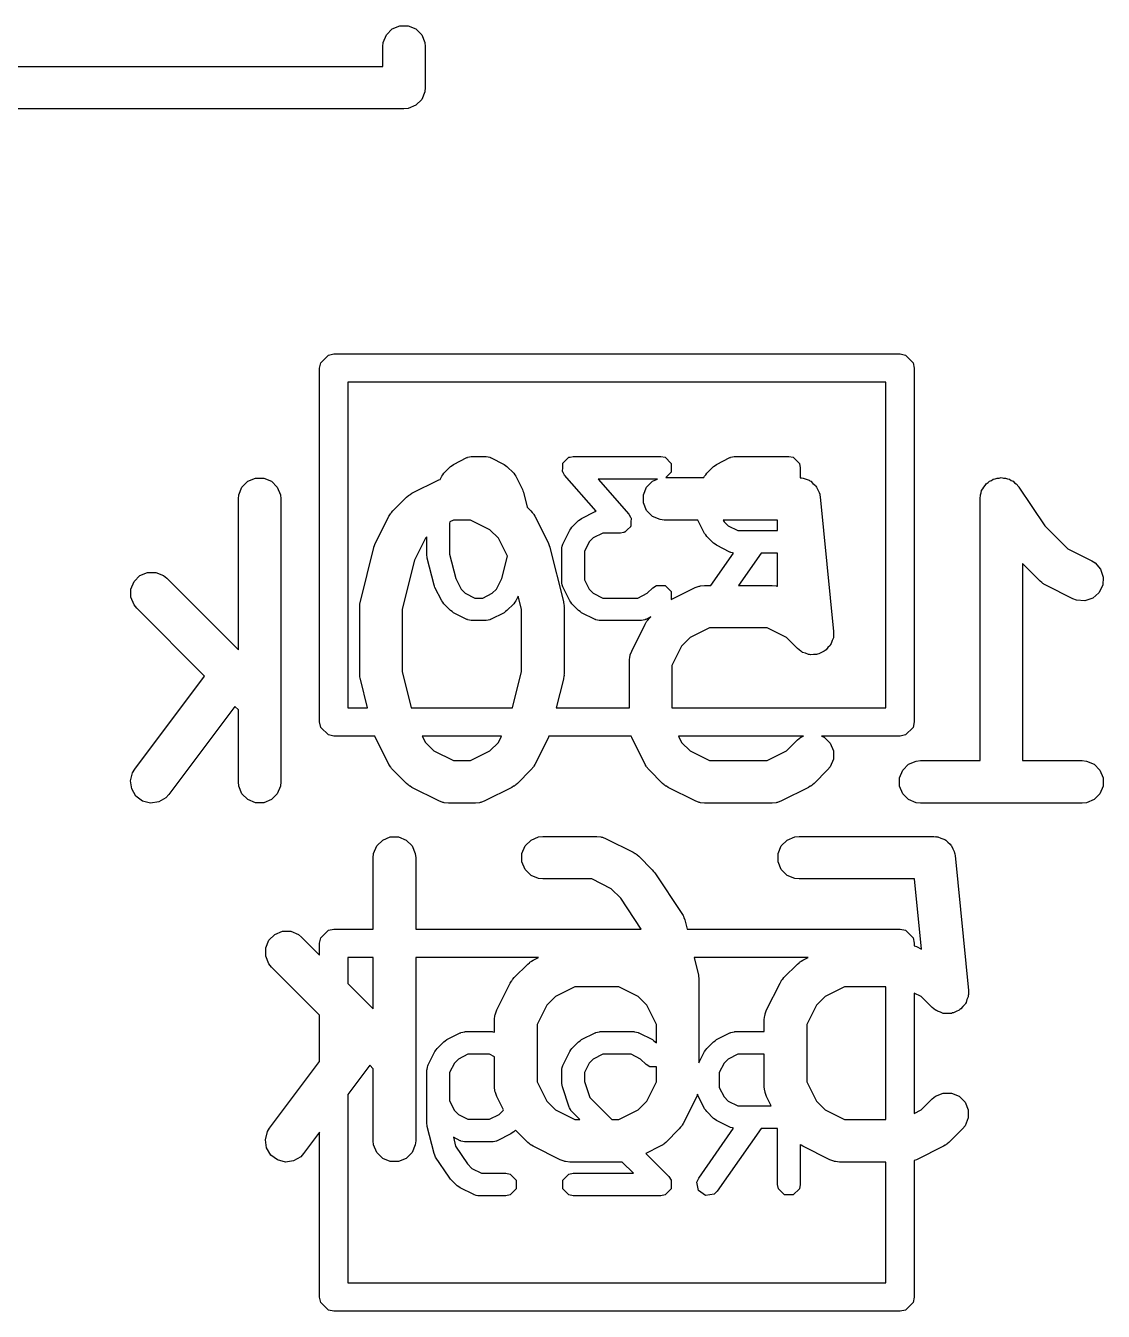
# Model space of a CAD drawing. Header units: inches. Extents: x -2.1 to 1.75, y 0.25 to 2.74.
# Drawn here: x 0.4828 to 0.6326, y 1.9484 to 2.1272 of the extents above; entities that cross this region are included whole.
import ezdxf

# ---------------------------------------------------------------- set-up
doc = ezdxf.new("R2010")
doc.units = ezdxf.units.IN
doc.header["$MEASUREMENT"] = 0
doc.layers.add('BLACK', color=250, linetype='CONTINUOUS')

msp = doc.modelspace()

# ---------------------------------------------------------------- linework, layer by layer
at = {"layer": 'BLACK', "linetype": 'CONTINUOUS'}
for p, q in [((0.5325, 2.12491), (0.53294, 2.12597)), ((0.53294, 2.12597), (0.53375, 2.12679)), ((0.53375, 2.12679), (0.53482, 2.12723)), ((0.53482, 2.12723), (0.53597, 2.12723)), ((0.53597, 2.12723), (0.53703, 2.12679)), ((0.53703, 2.12679), (0.53785, 2.12597)), ((0.53785, 2.12597), (0.53829, 2.12491)), ((0.53244, 2.12433), (0.5325, 2.12491)), ((0.53244, 2.12157), (0.53244, 2.12433)), ((0.53829, 2.12491), (0.53835, 2.12433)), ((0.53835, 2.12433), (0.53835, 2.11862)), ((0.37496, 2.12157), (0.53244, 2.12157)), ((0.53829, 2.11805), (0.53785, 2.11698)), ((0.53835, 2.11862), (0.53829, 2.11805)), ((0.53539, 2.11567), (0.37201, 2.11567)), ((0.53597, 2.11573), (0.53539, 2.11567)), ((0.53703, 2.11617), (0.53597, 2.11573)), ((0.53785, 2.11698), (0.53703, 2.11617)), ((0.52381, 2.08036), (0.52488, 2.08142)), ((0.52488, 2.08142), (0.52563, 2.08157)), ((0.52563, 2.08157), (0.60437, 2.08157)), ((0.60437, 2.08157), (0.60512, 2.08142)), ((0.60512, 2.08142), (0.60619, 2.08036)), ((0.52366, 2.07961), (0.52381, 2.08036)), ((0.52366, 2.03039), (0.52366, 2.07961)), ((0.60619, 2.08036), (0.60634, 2.07961)), ((0.60634, 2.07961), (0.60634, 2.03039)), ((0.5276, 2.07764), (0.5276, 2.03236)), ((0.6024, 2.07764), (0.5276, 2.07764)), ((0.6024, 2.03236), (0.6024, 2.07764)), ((0.54227, 2.06621), (0.54414, 2.06715)), ((0.54414, 2.06715), (0.54422, 2.06717)), ((0.54422, 2.06717), (0.54424, 2.0672)), ((0.54424, 2.0672), (0.54449, 2.06725)), ((0.54449, 2.06725), (0.54473, 2.06731)), ((0.54473, 2.06731), (0.54477, 2.0673)), ((0.54477, 2.0673), (0.54485, 2.06732)), ((0.54485, 2.06732), (0.54672, 2.06732)), ((0.54672, 2.06732), (0.5468, 2.0673)), ((0.5468, 2.0673), (0.54683, 2.06731)), ((0.54683, 2.06731), (0.54708, 2.06725)), ((0.54708, 2.06725), (0.54732, 2.0672)), ((0.54732, 2.0672), (0.54735, 2.06717)), ((0.54735, 2.06717), (0.54743, 2.06715)), ((0.54743, 2.06715), (0.5493, 2.06621)), ((0.55791, 2.06681), (0.5583, 2.0672)), ((0.5583, 2.0672), (0.55838, 2.06721)), ((0.55838, 2.06721), (0.5584, 2.06723)), ((0.5584, 2.06723), (0.55847, 2.06723)), ((0.55847, 2.06723), (0.55891, 2.06732)), ((0.55891, 2.06732), (0.57109, 2.06732)), ((0.57109, 2.06732), (0.5717, 2.0672)), ((0.5717, 2.0672), (0.57255, 2.06634)), ((0.57883, 2.06621), (0.5807, 2.06715)), ((0.5807, 2.06715), (0.58078, 2.06717)), ((0.58078, 2.06717), (0.5808, 2.0672)), ((0.5808, 2.0672), (0.58105, 2.06725)), ((0.58105, 2.06725), (0.58129, 2.06731)), ((0.58129, 2.06731), (0.58133, 2.0673)), ((0.58133, 2.0673), (0.5814, 2.06732)), ((0.5814, 2.06732), (0.5889, 2.06732)), ((0.5889, 2.06732), (0.58951, 2.0672)), ((0.58951, 2.0672), (0.59036, 2.06634)), ((0.54092, 2.06498), (0.54186, 2.06592)), ((0.54186, 2.06592), (0.54207, 2.06606)), ((0.54207, 2.06606), (0.54227, 2.06621)), ((0.5493, 2.06621), (0.5495, 2.06606)), ((0.5495, 2.06606), (0.54971, 2.06592)), ((0.54971, 2.06592), (0.55065, 2.06498)), ((0.55742, 2.06524), (0.55745, 2.06579)), ((0.55745, 2.06517), (0.55742, 2.06524)), ((0.55745, 2.06634), (0.55749, 2.06638)), ((0.55745, 2.06579), (0.55745, 2.06634)), ((0.55745, 2.06514), (0.55745, 2.06517)), ((0.55749, 2.06638), (0.5575, 2.06644)), ((0.5575, 2.06644), (0.55791, 2.06681)), ((0.57255, 2.06634), (0.57255, 2.06514)), ((0.57748, 2.06498), (0.57842, 2.06592)), ((0.57842, 2.06592), (0.57863, 2.06606)), ((0.57863, 2.06606), (0.57883, 2.06621)), ((0.59036, 2.06634), (0.59048, 2.06574)), ((0.59048, 2.06574), (0.59048, 2.06436)), ((0.51286, 2.06306), (0.51368, 2.06388)), ((0.51368, 2.06388), (0.51474, 2.06432)), ((0.51474, 2.06432), (0.51589, 2.06432)), ((0.51589, 2.06432), (0.51696, 2.06388)), ((0.51696, 2.06388), (0.51777, 2.06306)), ((0.5365, 2.06219), (0.54024, 2.06407)), ((0.54024, 2.06407), (0.5404, 2.06413)), ((0.5404, 2.06413), (0.54063, 2.06457)), ((0.54063, 2.06457), (0.54078, 2.06477)), ((0.54078, 2.06477), (0.54092, 2.06498)), ((0.55065, 2.06498), (0.55079, 2.06477)), ((0.55079, 2.06477), (0.55094, 2.06457)), ((0.55094, 2.06457), (0.55188, 2.0627)), ((0.5575, 2.06509), (0.55745, 2.06514)), ((0.55772, 2.06471), (0.5575, 2.06509)), ((0.5621, 2.05971), (0.55772, 2.06471)), ((0.56238, 2.06417), (0.56665, 2.05928)), ((0.57062, 2.06417), (0.56238, 2.06417)), ((0.56911, 2.06306), (0.56992, 2.06388)), ((0.56992, 2.06388), (0.57062, 2.06417)), ((0.57255, 2.06514), (0.57179, 2.06438)), ((0.57179, 2.06438), (0.57709, 2.06438)), ((0.57709, 2.06438), (0.57718, 2.06457)), ((0.57718, 2.06457), (0.57734, 2.06477)), ((0.57734, 2.06477), (0.57748, 2.06498)), ((0.59048, 2.06436), (0.59052, 2.06436)), ((0.59052, 2.06436), (0.59059, 2.06436)), ((0.59059, 2.06436), (0.59066, 2.06434)), ((0.59066, 2.06434), (0.59089, 2.06432)), ((0.59089, 2.06432), (0.59128, 2.06416)), ((0.59128, 2.06416), (0.5917, 2.06403)), ((0.5917, 2.06403), (0.59181, 2.06394)), ((0.59181, 2.06394), (0.59195, 2.06388)), ((0.59195, 2.06388), (0.59225, 2.06357)), ((0.59225, 2.06357), (0.59259, 2.0633)), ((0.61618, 2.06327), (0.61635, 2.06351)), ((0.61635, 2.06351), (0.61659, 2.06368)), ((0.61659, 2.06368), (0.61679, 2.06388)), ((0.61679, 2.06388), (0.61706, 2.06399)), ((0.61706, 2.06399), (0.6173, 2.06415)), ((0.6173, 2.06415), (0.61759, 2.06421)), ((0.61759, 2.06421), (0.61785, 2.06432)), ((0.61785, 2.06432), (0.61815, 2.06432)), ((0.61815, 2.06432), (0.61843, 2.06438)), ((0.61843, 2.06438), (0.61872, 2.06432)), ((0.61872, 2.06432), (0.61901, 2.06432)), ((0.61901, 2.06432), (0.61928, 2.06421)), ((0.61928, 2.06421), (0.61956, 2.06415)), ((0.61956, 2.06415), (0.6198, 2.06399)), ((0.6198, 2.06399), (0.62007, 2.06388)), ((0.62007, 2.06388), (0.62028, 2.06367)), ((0.62028, 2.06367), (0.62052, 2.06351)), ((0.62052, 2.06351), (0.62088, 2.06307)), ((0.51237, 2.06142), (0.51242, 2.062)), ((0.51242, 2.062), (0.51286, 2.06306)), ((0.51777, 2.06306), (0.51821, 2.062)), ((0.51821, 2.062), (0.51827, 2.06142)), ((0.53385, 2.05976), (0.53573, 2.06164)), ((0.53573, 2.06164), (0.53595, 2.06182)), ((0.53595, 2.06182), (0.53601, 2.06188)), ((0.53601, 2.06188), (0.53609, 2.06194)), ((0.53609, 2.06194), (0.53618, 2.062)), ((0.53618, 2.062), (0.53625, 2.06203)), ((0.53625, 2.06203), (0.5365, 2.06219)), ((0.55188, 2.0627), (0.55192, 2.06253)), ((0.55192, 2.06253), (0.552, 2.06237)), ((0.552, 2.06237), (0.55253, 2.06026)), ((0.56867, 2.062), (0.56911, 2.06306)), ((0.56867, 2.06085), (0.56867, 2.062)), ((0.59259, 2.0633), (0.59266, 2.06317)), ((0.59266, 2.06317), (0.59276, 2.06306)), ((0.59276, 2.06306), (0.59293, 2.06267)), ((0.59293, 2.06267), (0.59313, 2.06229)), ((0.59313, 2.06229), (0.59318, 2.06207)), ((0.59318, 2.06207), (0.59321, 2.062)), ((0.59321, 2.062), (0.59321, 2.06193)), ((0.59321, 2.06193), (0.59325, 2.06172)), ((0.59325, 2.06172), (0.59512, 2.04297)), ((0.61548, 2.06143), (0.61553, 2.062)), ((0.61553, 2.062), (0.61565, 2.06227)), ((0.61565, 2.06227), (0.6157, 2.06256)), ((0.6157, 2.06256), (0.61586, 2.0628)), ((0.61586, 2.0628), (0.61598, 2.06306)), ((0.61598, 2.06306), (0.61618, 2.06327)), ((0.62088, 2.06307), (0.62089, 2.06306)), ((0.62089, 2.06306), (0.62089, 2.06306)), ((0.62089, 2.06306), (0.62089, 2.06306)), ((0.62089, 2.06306), (0.62447, 2.05768)), ((0.51237, 2.04043), (0.51237, 2.06142)), ((0.51827, 2.06142), (0.51827, 2.02205)), ((0.55253, 2.06026), (0.55303, 2.05976)), ((0.56911, 2.05978), (0.56867, 2.06085)), ((0.61548, 2.06142), (0.61548, 2.06143)), ((0.61548, 2.06143), (0.61548, 2.06143)), ((0.61548, 2.06143), (0.61548, 2.06143)), ((0.61548, 2.02501), (0.61548, 2.06142)), ((0.53143, 2.05525), (0.5333, 2.059)), ((0.5333, 2.059), (0.53346, 2.05924)), ((0.53346, 2.05924), (0.53349, 2.05932)), ((0.53349, 2.05932), (0.53355, 2.0594)), ((0.53355, 2.0594), (0.53361, 2.05949)), ((0.53361, 2.05949), (0.53367, 2.05954)), ((0.53367, 2.05954), (0.53385, 2.05976)), ((0.54178, 2.05823), (0.54173, 2.05805)), ((0.54173, 2.05805), (0.54173, 2.05375)), ((0.54226, 2.05847), (0.54178, 2.05823)), ((0.54462, 2.05847), (0.54226, 2.05847)), ((0.54732, 2.05712), (0.54462, 2.05847)), ((0.55303, 2.05976), (0.55321, 2.05954)), ((0.55321, 2.05954), (0.55327, 2.05949)), ((0.55327, 2.05949), (0.55333, 2.0594)), ((0.55333, 2.0594), (0.55339, 2.05932)), ((0.55339, 2.05932), (0.55342, 2.05924)), ((0.55342, 2.05924), (0.55358, 2.059)), ((0.55358, 2.059), (0.55546, 2.05525)), ((0.55873, 2.05748), (0.55967, 2.05842)), ((0.55967, 2.05842), (0.55988, 2.05856)), ((0.55988, 2.05856), (0.56008, 2.05871)), ((0.56008, 2.05871), (0.56195, 2.05965)), ((0.56195, 2.05965), (0.56203, 2.05967)), ((0.56203, 2.05967), (0.56205, 2.0597)), ((0.56205, 2.0597), (0.5621, 2.05971)), ((0.56665, 2.05928), (0.56688, 2.05889)), ((0.56688, 2.05889), (0.56692, 2.05885)), ((0.56692, 2.05885), (0.56692, 2.05881)), ((0.56692, 2.05881), (0.56696, 2.05875)), ((0.56696, 2.05875), (0.56692, 2.05819)), ((0.56692, 2.05819), (0.56692, 2.05764)), ((0.56992, 2.05897), (0.56911, 2.05978)), ((0.57099, 2.05853), (0.56992, 2.05897)), ((0.57156, 2.05847), (0.57099, 2.05853)), ((0.57625, 2.05847), (0.57156, 2.05847)), ((0.57718, 2.0566), (0.57625, 2.05847)), ((0.58733, 2.05847), (0.57977, 2.05847)), ((0.57977, 2.05847), (0.57989, 2.05824)), ((0.57989, 2.05824), (0.58046, 2.05766)), ((0.58733, 2.05701), (0.58733, 2.05847)), ((0.54851, 2.05593), (0.54732, 2.05712)), ((0.5575, 2.0552), (0.55844, 2.05707)), ((0.55844, 2.05707), (0.55859, 2.05727)), ((0.55859, 2.05727), (0.55873, 2.05748)), ((0.56303, 2.05667), (0.56171, 2.05601)), ((0.56547, 2.05667), (0.56303, 2.05667)), ((0.56591, 2.05676), (0.56547, 2.05667)), ((0.56597, 2.05675), (0.56591, 2.05676)), ((0.566, 2.05677), (0.56597, 2.05675)), ((0.56607, 2.05679), (0.566, 2.05677)), ((0.56646, 2.05718), (0.56607, 2.05679)), ((0.56688, 2.05754), (0.56646, 2.05718)), ((0.56692, 2.05764), (0.56688, 2.0576)), ((0.56688, 2.0576), (0.56688, 2.05754)), ((0.57734, 2.0564), (0.57718, 2.0566)), ((0.57748, 2.05619), (0.57734, 2.0564)), ((0.58046, 2.05766), (0.58178, 2.05701)), ((0.58178, 2.05701), (0.58733, 2.05701)), ((0.62447, 2.05768), (0.62768, 2.05448)), ((0.52933, 2.04714), (0.5312, 2.05464)), ((0.5312, 2.05464), (0.53122, 2.05468)), ((0.53122, 2.05471), (0.53131, 2.05494)), ((0.53122, 2.05468), (0.53122, 2.05471)), ((0.53131, 2.05494), (0.5314, 2.05519)), ((0.5314, 2.05519), (0.53141, 2.0552)), ((0.53141, 2.0552), (0.53143, 2.05525)), ((0.53837, 2.05593), (0.53685, 2.05289)), ((0.53858, 2.05614), (0.53837, 2.05593)), ((0.53858, 2.05356), (0.53858, 2.05614)), ((0.54976, 2.05344), (0.54851, 2.05593)), ((0.55546, 2.05525), (0.55547, 2.0552)), ((0.55547, 2.0552), (0.55548, 2.05519)), ((0.55548, 2.05519), (0.55557, 2.05495)), ((0.55557, 2.05495), (0.55566, 2.05471)), ((0.55566, 2.05471), (0.55566, 2.05468)), ((0.55566, 2.05468), (0.55568, 2.05464)), ((0.55568, 2.05464), (0.55755, 2.04714)), ((0.55733, 2.05449), (0.55735, 2.05457)), ((0.55733, 2.04981), (0.55733, 2.05449)), ((0.55734, 2.05461), (0.5574, 2.05485)), ((0.55735, 2.05457), (0.55734, 2.05461)), ((0.5574, 2.05485), (0.55745, 2.0551)), ((0.55745, 2.0551), (0.55748, 2.05512)), ((0.55748, 2.05512), (0.5575, 2.0552)), ((0.56114, 2.05544), (0.56048, 2.05412)), ((0.56171, 2.05601), (0.56114, 2.05544)), ((0.57842, 2.05525), (0.57748, 2.05619)), ((0.57863, 2.05511), (0.57842, 2.05525)), ((0.57883, 2.05496), (0.57863, 2.05511)), ((0.5807, 2.05402), (0.57883, 2.05496)), ((0.62768, 2.05448), (0.631, 2.05282)), ((0.53685, 2.05289), (0.53514, 2.04606)), ((0.53862, 2.05337), (0.53858, 2.05356)), ((0.53863, 2.05317), (0.53862, 2.05337)), ((0.53957, 2.04942), (0.53863, 2.05317)), ((0.54173, 2.05375), (0.54258, 2.05036)), ((0.54898, 2.05036), (0.54976, 2.05344)), ((0.56048, 2.05412), (0.56048, 2.05018)), ((0.57806, 2.04938), (0.58121, 2.05388)), ((0.58078, 2.054), (0.5807, 2.05402)), ((0.5808, 2.05398), (0.58078, 2.054)), ((0.58105, 2.05393), (0.5808, 2.05398)), ((0.58121, 2.05388), (0.58105, 2.05393)), ((0.58504, 2.05386), (0.5819, 2.04938)), ((0.58733, 2.05386), (0.58504, 2.05386)), ((0.58733, 2.04928), (0.58733, 2.05386)), ((0.631, 2.05282), (0.63149, 2.05251)), ((0.49868, 2.05076), (0.49974, 2.0512)), ((0.49974, 2.0512), (0.5009, 2.0512)), ((0.5009, 2.0512), (0.50196, 2.05076)), ((0.62384, 2.04996), (0.62138, 2.05242)), ((0.62138, 2.05242), (0.62138, 2.02501)), ((0.63149, 2.05251), (0.63224, 2.05164)), ((0.63224, 2.05164), (0.63261, 2.05055)), ((0.49742, 2.04888), (0.49787, 2.04994)), ((0.49787, 2.04994), (0.49868, 2.05076)), ((0.50196, 2.05076), (0.50241, 2.05039)), ((0.50241, 2.05039), (0.51237, 2.04043)), ((0.53964, 2.04927), (0.53957, 2.04942)), ((0.53969, 2.0491), (0.53964, 2.04927)), ((0.54063, 2.04723), (0.53969, 2.0491)), ((0.54258, 2.05036), (0.54333, 2.04886)), ((0.54824, 2.04886), (0.54898, 2.05036)), ((0.55735, 2.04973), (0.55733, 2.04981)), ((0.55734, 2.04969), (0.55735, 2.04973)), ((0.5574, 2.04945), (0.55734, 2.04969)), ((0.55745, 2.0492), (0.5574, 2.04945)), ((0.55748, 2.04918), (0.55745, 2.0492)), ((0.5575, 2.0491), (0.55748, 2.04918)), ((0.55844, 2.04723), (0.5575, 2.0491)), ((0.56048, 2.05018), (0.56114, 2.04886)), ((0.56998, 2.04905), (0.57049, 2.04939)), ((0.57049, 2.04939), (0.5717, 2.04939)), ((0.5717, 2.04939), (0.57255, 2.04853)), ((0.57255, 2.04741), (0.57587, 2.04907)), ((0.57587, 2.04907), (0.57641, 2.04927)), ((0.57641, 2.04927), (0.57651, 2.04928)), ((0.57651, 2.04928), (0.57661, 2.04932)), ((0.57661, 2.04932), (0.57719, 2.04938)), ((0.57719, 2.04938), (0.57806, 2.04938)), ((0.5819, 2.04938), (0.58656, 2.04938)), ((0.58656, 2.04938), (0.58714, 2.04932)), ((0.58714, 2.04932), (0.58723, 2.04928)), ((0.58723, 2.04928), (0.58733, 2.04928)), ((0.62407, 2.04978), (0.62384, 2.04996)), ((0.62412, 2.04972), (0.62407, 2.04978)), ((0.62421, 2.04966), (0.62412, 2.04972)), ((0.62429, 2.0496), (0.62421, 2.04966)), ((0.62436, 2.04957), (0.62429, 2.0496)), ((0.62461, 2.04941), (0.62436, 2.04957)), ((0.62836, 2.04753), (0.62461, 2.04941)), ((0.63253, 2.0494), (0.63201, 2.04837)), ((0.63261, 2.05055), (0.63253, 2.0494)), ((0.49742, 2.04773), (0.49742, 2.04888)), ((0.49787, 2.04666), (0.49742, 2.04773)), ((0.54333, 2.04886), (0.5439, 2.04829)), ((0.5439, 2.04829), (0.54522, 2.04763)), ((0.54522, 2.04763), (0.54635, 2.04763)), ((0.54635, 2.04763), (0.54766, 2.04829)), ((0.54766, 2.04829), (0.54824, 2.04886)), ((0.55128, 2.0479), (0.55094, 2.04723)), ((0.55174, 2.04606), (0.55128, 2.0479)), ((0.56114, 2.04886), (0.56171, 2.04829)), ((0.56171, 2.04829), (0.56303, 2.04763)), ((0.56303, 2.04763), (0.56791, 2.04763)), ((0.56791, 2.04763), (0.56922, 2.04829)), ((0.56922, 2.04829), (0.56998, 2.04905)), ((0.57255, 2.04853), (0.57255, 2.04741)), ((0.6289, 2.04733), (0.62836, 2.04753)), ((0.63005, 2.04725), (0.6289, 2.04733)), ((0.63114, 2.04761), (0.63005, 2.04725)), ((0.63201, 2.04837), (0.63114, 2.04761)), ((0.49823, 2.04621), (0.49787, 2.04666)), ((0.50767, 2.03678), (0.49823, 2.04621)), ((0.52924, 2.04657), (0.52927, 2.04679)), ((0.52925, 2.04653), (0.52924, 2.04657)), ((0.52924, 2.04643), (0.52925, 2.04653)), ((0.52924, 2.03705), (0.52924, 2.04643)), ((0.52927, 2.04679), (0.5293, 2.047)), ((0.5293, 2.047), (0.52931, 2.04704)), ((0.52931, 2.04704), (0.52933, 2.04714)), ((0.53514, 2.04606), (0.53514, 2.03742)), ((0.54078, 2.04703), (0.54063, 2.04723)), ((0.54092, 2.04682), (0.54078, 2.04703)), ((0.54186, 2.04588), (0.54092, 2.04682)), ((0.54207, 2.04574), (0.54186, 2.04588)), ((0.54227, 2.04559), (0.54207, 2.04574)), ((0.54414, 2.04465), (0.54227, 2.04559)), ((0.5493, 2.04559), (0.54743, 2.04465)), ((0.5495, 2.04574), (0.5493, 2.04559)), ((0.54971, 2.04588), (0.5495, 2.04574)), ((0.55065, 2.04682), (0.54971, 2.04588)), ((0.55079, 2.04703), (0.55065, 2.04682)), ((0.55094, 2.04723), (0.55079, 2.04703)), ((0.55174, 2.03742), (0.55174, 2.04606)), ((0.55755, 2.04714), (0.55757, 2.04704)), ((0.55757, 2.04704), (0.55758, 2.047)), ((0.55758, 2.047), (0.55761, 2.04679)), ((0.55761, 2.04679), (0.55764, 2.04657)), ((0.55764, 2.04657), (0.55763, 2.04653)), ((0.55763, 2.04653), (0.55764, 2.04643)), ((0.55764, 2.04643), (0.55764, 2.03705)), ((0.55859, 2.04703), (0.55844, 2.04723)), ((0.55873, 2.04682), (0.55859, 2.04703)), ((0.55967, 2.04588), (0.55873, 2.04682)), ((0.55988, 2.04574), (0.55967, 2.04588)), ((0.56008, 2.04559), (0.55988, 2.04574)), ((0.56195, 2.04465), (0.56008, 2.04559)), ((0.54422, 2.04463), (0.54414, 2.04465)), ((0.54424, 2.0446), (0.54422, 2.04463)), ((0.54449, 2.04455), (0.54424, 2.0446)), ((0.54473, 2.04449), (0.54449, 2.04455)), ((0.54477, 2.0445), (0.54473, 2.04449)), ((0.54485, 2.04448), (0.54477, 2.0445)), ((0.54672, 2.04448), (0.54485, 2.04448)), ((0.5468, 2.0445), (0.54672, 2.04448)), ((0.54683, 2.04449), (0.5468, 2.0445)), ((0.54708, 2.04455), (0.54683, 2.04449)), ((0.54732, 2.0446), (0.54708, 2.04455)), ((0.54735, 2.04463), (0.54732, 2.0446)), ((0.54743, 2.04465), (0.54735, 2.04463)), ((0.56203, 2.04463), (0.56195, 2.04465)), ((0.56205, 2.0446), (0.56203, 2.04463)), ((0.5623, 2.04455), (0.56205, 2.0446)), ((0.56254, 2.04449), (0.5623, 2.04455)), ((0.56258, 2.0445), (0.56254, 2.04449)), ((0.56266, 2.04448), (0.56258, 2.0445)), ((0.56828, 2.04448), (0.56266, 2.04448)), ((0.56705, 2.04025), (0.56892, 2.044)), ((0.56836, 2.0445), (0.56828, 2.04448)), ((0.56839, 2.04449), (0.56836, 2.0445)), ((0.56864, 2.04455), (0.56839, 2.04449)), ((0.56888, 2.0446), (0.56864, 2.04455)), ((0.56891, 2.04463), (0.56888, 2.0446)), ((0.56899, 2.04465), (0.56891, 2.04463)), ((0.56892, 2.044), (0.56908, 2.04425)), ((0.56973, 2.04502), (0.56899, 2.04465)), ((0.56908, 2.04425), (0.56911, 2.04432)), ((0.56911, 2.04432), (0.56917, 2.0444)), ((0.56917, 2.0444), (0.56923, 2.04449)), ((0.56923, 2.04449), (0.56929, 2.04454)), ((0.56929, 2.04454), (0.56947, 2.04476)), ((0.56947, 2.04476), (0.56973, 2.04502)), ((0.57519, 2.04212), (0.57399, 2.04093)), ((0.57788, 2.04347), (0.57519, 2.04212)), ((0.58586, 2.04347), (0.57788, 2.04347)), ((0.58856, 2.04212), (0.58586, 2.04347)), ((0.5901, 2.04059), (0.58856, 2.04212)), ((0.59508, 2.0421), (0.59491, 2.0417)), ((0.59512, 2.04239), (0.59508, 2.04225)), ((0.59508, 2.04225), (0.59508, 2.0421)), ((0.59512, 2.04297), (0.59512, 2.04239)), ((0.56684, 2.03971), (0.56705, 2.04025)), ((0.57399, 2.04093), (0.57264, 2.03823)), ((0.59054, 2.04022), (0.5901, 2.04059)), ((0.59068, 2.04016), (0.59054, 2.04022)), ((0.5908, 2.04007), (0.59068, 2.04016)), ((0.59382, 2.04022), (0.59343, 2.04006)), ((0.59393, 2.04033), (0.59382, 2.04022)), ((0.59406, 2.0404), (0.59393, 2.04033)), ((0.59433, 2.04073), (0.59406, 2.0404)), ((0.59464, 2.04104), (0.59433, 2.04073)), ((0.5947, 2.04117), (0.59464, 2.04104)), ((0.59479, 2.04129), (0.5947, 2.04117)), ((0.59491, 2.0417), (0.59479, 2.04129)), ((0.56673, 2.03893), (0.56679, 2.0395)), ((0.56673, 2.03236), (0.56673, 2.03893)), ((0.56679, 2.0395), (0.56683, 2.0396)), ((0.56683, 2.0396), (0.56684, 2.03971)), ((0.59121, 2.03995), (0.5908, 2.04007)), ((0.59161, 2.03978), (0.59121, 2.03995)), ((0.59176, 2.03978), (0.59161, 2.03978)), ((0.5919, 2.03974), (0.59176, 2.03978)), ((0.59233, 2.03978), (0.5919, 2.03974)), ((0.59276, 2.03978), (0.59233, 2.03978)), ((0.5929, 2.03984), (0.59276, 2.03978)), ((0.59305, 2.03985), (0.5929, 2.03984)), ((0.59343, 2.04006), (0.59305, 2.03985)), ((0.49796, 2.02383), (0.50767, 2.03678)), ((0.52925, 2.03695), (0.52924, 2.03705)), ((0.52924, 2.03691), (0.52925, 2.03695)), ((0.52927, 2.03669), (0.52924, 2.03691)), ((0.5293, 2.03648), (0.52927, 2.03669)), ((0.53514, 2.03742), (0.53641, 2.03236)), ((0.55047, 2.03236), (0.55174, 2.03742)), ((0.55761, 2.03669), (0.55758, 2.03648)), ((0.55764, 2.03691), (0.55761, 2.03669)), ((0.55764, 2.03705), (0.55763, 2.03695)), ((0.55763, 2.03695), (0.55764, 2.03691)), ((0.57264, 2.03823), (0.57264, 2.03236)), ((0.52931, 2.03644), (0.5293, 2.03648)), ((0.52933, 2.03634), (0.52931, 2.03644)), ((0.53032, 2.03236), (0.52933, 2.03634)), ((0.55755, 2.03634), (0.55656, 2.03236)), ((0.55757, 2.03644), (0.55755, 2.03634)), ((0.55758, 2.03648), (0.55757, 2.03644)), ((0.51189, 2.03256), (0.50268, 2.02028)), ((0.51237, 2.03208), (0.51189, 2.03256)), ((0.51237, 2.02205), (0.51237, 2.03208)), ((0.5276, 2.03236), (0.53032, 2.03236)), ((0.53641, 2.03236), (0.55047, 2.03236)), ((0.55656, 2.03236), (0.56673, 2.03236)), ((0.57264, 2.03236), (0.6024, 2.03236)), ((0.52381, 2.02964), (0.52366, 2.03039)), ((0.52488, 2.02858), (0.52381, 2.02964)), ((0.60619, 2.02964), (0.60512, 2.02858)), ((0.60634, 2.03039), (0.60619, 2.02964)), ((0.52563, 2.02843), (0.52488, 2.02858)), ((0.53135, 2.02843), (0.52563, 2.02843)), ((0.5314, 2.02829), (0.53135, 2.02843)), ((0.53141, 2.02828), (0.5314, 2.02829)), ((0.53143, 2.02823), (0.53141, 2.02828)), ((0.5333, 2.02448), (0.53143, 2.02823)), ((0.53793, 2.02843), (0.53837, 2.02755)), ((0.54895, 2.02843), (0.53793, 2.02843)), ((0.54851, 2.02755), (0.54895, 2.02843)), ((0.55546, 2.02823), (0.55358, 2.02448)), ((0.55547, 2.02828), (0.55546, 2.02823)), ((0.55548, 2.02829), (0.55547, 2.02828)), ((0.55553, 2.02843), (0.55548, 2.02829)), ((0.56697, 2.02843), (0.55553, 2.02843)), ((0.56705, 2.02823), (0.56697, 2.02843)), ((0.56892, 2.02448), (0.56705, 2.02823)), ((0.57355, 2.02843), (0.57399, 2.02755)), ((0.59094, 2.02843), (0.57355, 2.02843)), ((0.58856, 2.02636), (0.5901, 2.02789)), ((0.5901, 2.02789), (0.59054, 2.02826)), ((0.59054, 2.02826), (0.59094, 2.02843)), ((0.60437, 2.02843), (0.59342, 2.02843)), ((0.59342, 2.02843), (0.59382, 2.02826)), ((0.59382, 2.02826), (0.59464, 2.02744)), ((0.60512, 2.02858), (0.60437, 2.02843)), ((0.53837, 2.02755), (0.53956, 2.02636)), ((0.53956, 2.02636), (0.54226, 2.02501)), ((0.54462, 2.02501), (0.54732, 2.02636)), ((0.54732, 2.02636), (0.54851, 2.02755)), ((0.57399, 2.02755), (0.57519, 2.02636)), ((0.57519, 2.02636), (0.57788, 2.02501)), ((0.58586, 2.02501), (0.58856, 2.02636)), ((0.59464, 2.02744), (0.59508, 2.02638)), ((0.59508, 2.02638), (0.59508, 2.02523)), ((0.53346, 2.02424), (0.5333, 2.02448)), ((0.53349, 2.02416), (0.53346, 2.02424)), ((0.53355, 2.02408), (0.53349, 2.02416)), ((0.53361, 2.02399), (0.53355, 2.02408)), ((0.54226, 2.02501), (0.54462, 2.02501)), ((0.55333, 2.02408), (0.55327, 2.02399)), ((0.55339, 2.02416), (0.55333, 2.02408)), ((0.55342, 2.02424), (0.55339, 2.02416)), ((0.55358, 2.02448), (0.55342, 2.02424)), ((0.56908, 2.02424), (0.56892, 2.02448)), ((0.56911, 2.02416), (0.56908, 2.02424)), ((0.56917, 2.02408), (0.56911, 2.02416)), ((0.56923, 2.02399), (0.56917, 2.02408)), ((0.57788, 2.02501), (0.58586, 2.02501)), ((0.59464, 2.02416), (0.59427, 2.02372)), ((0.59508, 2.02523), (0.59464, 2.02416)), ((0.60473, 2.02369), (0.60554, 2.02451)), ((0.60554, 2.02451), (0.60661, 2.02495)), ((0.60661, 2.02495), (0.60718, 2.02501)), ((0.60718, 2.02501), (0.61548, 2.02501)), ((0.62138, 2.02501), (0.62968, 2.02501)), ((0.62968, 2.02501), (0.63026, 2.02495)), ((0.63026, 2.02495), (0.63132, 2.02451)), ((0.63132, 2.02451), (0.63213, 2.02369)), ((0.49737, 2.02222), (0.49766, 2.02333)), ((0.49766, 2.02333), (0.49796, 2.02383)), ((0.53367, 2.02394), (0.53361, 2.02399)), ((0.53385, 2.02372), (0.53367, 2.02394)), ((0.53573, 2.02184), (0.53385, 2.02372)), ((0.55303, 2.02372), (0.55115, 2.02184)), ((0.55321, 2.02394), (0.55303, 2.02372)), ((0.55327, 2.02399), (0.55321, 2.02394)), ((0.56929, 2.02394), (0.56923, 2.02399)), ((0.56947, 2.02372), (0.56929, 2.02394)), ((0.57135, 2.02184), (0.56947, 2.02372)), ((0.59427, 2.02372), (0.5924, 2.02184)), ((0.60429, 2.02263), (0.60473, 2.02369)), ((0.60429, 2.02148), (0.60429, 2.02263)), ((0.63213, 2.02369), (0.63258, 2.02263)), ((0.63258, 2.02263), (0.63258, 2.02148)), ((0.49754, 2.02107), (0.49737, 2.02222)), ((0.49812, 2.02008), (0.49754, 2.02107)), ((0.51242, 2.02148), (0.51237, 2.02205)), ((0.51286, 2.02041), (0.51242, 2.02148)), ((0.51821, 2.02148), (0.51777, 2.02041)), ((0.51827, 2.02205), (0.51821, 2.02148)), ((0.53595, 2.02166), (0.53573, 2.02184)), ((0.53601, 2.0216), (0.53595, 2.02166)), ((0.53609, 2.02154), (0.53601, 2.0216)), ((0.53618, 2.02147), (0.53609, 2.02154)), ((0.53625, 2.02144), (0.53618, 2.02147)), ((0.5365, 2.02129), (0.53625, 2.02144)), ((0.54024, 2.01941), (0.5365, 2.02129)), ((0.55038, 2.02129), (0.54664, 2.01941)), ((0.55063, 2.02144), (0.55038, 2.02129)), ((0.5507, 2.02147), (0.55063, 2.02144)), ((0.55079, 2.02154), (0.5507, 2.02147)), ((0.55087, 2.0216), (0.55079, 2.02154)), ((0.55093, 2.02166), (0.55087, 2.0216)), ((0.55115, 2.02184), (0.55093, 2.02166)), ((0.57157, 2.02166), (0.57135, 2.02184)), ((0.57163, 2.0216), (0.57157, 2.02166)), ((0.57171, 2.02154), (0.57163, 2.0216)), ((0.5718, 2.02147), (0.57171, 2.02154)), ((0.57187, 2.02144), (0.5718, 2.02147)), ((0.57212, 2.02129), (0.57187, 2.02144)), ((0.57587, 2.01941), (0.57212, 2.02129)), ((0.59163, 2.02129), (0.58788, 2.01941)), ((0.59188, 2.02144), (0.59163, 2.02129)), ((0.59195, 2.02147), (0.59188, 2.02144)), ((0.59203, 2.02154), (0.59195, 2.02147)), ((0.59212, 2.0216), (0.59203, 2.02154)), ((0.59217, 2.02166), (0.59212, 2.0216)), ((0.5924, 2.02184), (0.59217, 2.02166)), ((0.60473, 2.02041), (0.60429, 2.02148)), ((0.63258, 2.02148), (0.63213, 2.02041)), ((0.49904, 2.01939), (0.49812, 2.02008)), ((0.50016, 2.01911), (0.49904, 2.01939)), ((0.5013, 2.01927), (0.50016, 2.01911)), ((0.50229, 2.01986), (0.5013, 2.01927)), ((0.50268, 2.02028), (0.50229, 2.01986)), ((0.51368, 2.0196), (0.51286, 2.02041)), ((0.51474, 2.01916), (0.51368, 2.0196)), ((0.51589, 2.01916), (0.51474, 2.01916)), ((0.51696, 2.0196), (0.51589, 2.01916)), ((0.51777, 2.02041), (0.51696, 2.0196)), ((0.54079, 2.01921), (0.54024, 2.01941)), ((0.54089, 2.0192), (0.54079, 2.01921)), ((0.54099, 2.01916), (0.54089, 2.0192)), ((0.54157, 2.0191), (0.54099, 2.01916)), ((0.54531, 2.0191), (0.54157, 2.0191)), ((0.54589, 2.01916), (0.54531, 2.0191)), ((0.54599, 2.0192), (0.54589, 2.01916)), ((0.54609, 2.01921), (0.54599, 2.0192)), ((0.54664, 2.01941), (0.54609, 2.01921)), ((0.57641, 2.01921), (0.57587, 2.01941)), ((0.57651, 2.0192), (0.57641, 2.01921)), ((0.57661, 2.01916), (0.57651, 2.0192)), ((0.57719, 2.0191), (0.57661, 2.01916)), ((0.58656, 2.0191), (0.57719, 2.0191)), ((0.58714, 2.01916), (0.58656, 2.0191)), ((0.58723, 2.0192), (0.58714, 2.01916)), ((0.58734, 2.01921), (0.58723, 2.0192)), ((0.58788, 2.01941), (0.58734, 2.01921)), ((0.60554, 2.0196), (0.60473, 2.02041)), ((0.60661, 2.01916), (0.60554, 2.0196)), ((0.60718, 2.0191), (0.60661, 2.01916)), ((0.62968, 2.0191), (0.60718, 2.0191)), ((0.63026, 2.01916), (0.62968, 2.0191)), ((0.63132, 2.0196), (0.63026, 2.01916)), ((0.63213, 2.02041), (0.63132, 2.0196)), ((0.53161, 2.01314), (0.53243, 2.01396)), ((0.53243, 2.01396), (0.53349, 2.0144)), ((0.53349, 2.0144), (0.53464, 2.0144)), ((0.53464, 2.0144), (0.53571, 2.01396)), ((0.53571, 2.01396), (0.53652, 2.01314)), ((0.55223, 2.01314), (0.55305, 2.01396)), ((0.55305, 2.01396), (0.55411, 2.0144)), ((0.55411, 2.0144), (0.55469, 2.01446)), ((0.55469, 2.01446), (0.56219, 2.01446)), ((0.56219, 2.01446), (0.56276, 2.0144)), ((0.56276, 2.0144), (0.56286, 2.01436)), ((0.56286, 2.01436), (0.56297, 2.01435)), ((0.56297, 2.01435), (0.56351, 2.01414)), ((0.56351, 2.01414), (0.56726, 2.01227)), ((0.58785, 2.01314), (0.58867, 2.01396)), ((0.58867, 2.01396), (0.58973, 2.0144)), ((0.58973, 2.0144), (0.59031, 2.01446)), ((0.59031, 2.01446), (0.60906, 2.01446)), ((0.60906, 2.01446), (0.60927, 2.01443)), ((0.60927, 2.01443), (0.60934, 2.01444)), ((0.60934, 2.01444), (0.60941, 2.01442)), ((0.60941, 2.01442), (0.60963, 2.0144)), ((0.60963, 2.0144), (0.61003, 2.01423)), ((0.61003, 2.01423), (0.61045, 2.01411)), ((0.61045, 2.01411), (0.61056, 2.01402)), ((0.61056, 2.01402), (0.6107, 2.01396)), ((0.6107, 2.01396), (0.611, 2.01365)), ((0.611, 2.01365), (0.61134, 2.01338)), ((0.61134, 2.01338), (0.61141, 2.01325)), ((0.53111, 2.0115), (0.53117, 2.01208)), ((0.53117, 2.01208), (0.53161, 2.01314)), ((0.53652, 2.01314), (0.53696, 2.01208)), ((0.53696, 2.01208), (0.53702, 2.0115)), ((0.55179, 2.01208), (0.55223, 2.01314)), ((0.55179, 2.01093), (0.55179, 2.01208)), ((0.56726, 2.01227), (0.56751, 2.01211)), ((0.56751, 2.01211), (0.56758, 2.01208)), ((0.56758, 2.01208), (0.56766, 2.01202)), ((0.56766, 2.01202), (0.56775, 2.01196)), ((0.56775, 2.01196), (0.5678, 2.0119)), ((0.5678, 2.0119), (0.56803, 2.01172)), ((0.56803, 2.01172), (0.5699, 2.00984)), ((0.58741, 2.01208), (0.58785, 2.01314)), ((0.58741, 2.01093), (0.58741, 2.01208)), ((0.61141, 2.01325), (0.61151, 2.01314)), ((0.61151, 2.01314), (0.61168, 2.01274)), ((0.61168, 2.01274), (0.61188, 2.01236)), ((0.61188, 2.01236), (0.61192, 2.01215)), ((0.61192, 2.01215), (0.61195, 2.01208)), ((0.61195, 2.01208), (0.61195, 2.01201)), ((0.61195, 2.01201), (0.612, 2.0118)), ((0.612, 2.0118), (0.61387, 1.99305)), ((0.53111, 2.00157), (0.53111, 2.0115)), ((0.53702, 2.0115), (0.53702, 2.00157)), ((0.55223, 2.00986), (0.55179, 2.01093)), ((0.55305, 2.00905), (0.55223, 2.00986)), ((0.5699, 2.00984), (0.5699, 2.00984)), ((0.5699, 2.00984), (0.5699, 2.00984)), ((0.5699, 2.00984), (0.57009, 2.00961)), ((0.58785, 2.00986), (0.58741, 2.01093)), ((0.58867, 2.00905), (0.58785, 2.00986)), ((0.55411, 2.00861), (0.55305, 2.00905)), ((0.55469, 2.00855), (0.55411, 2.00861)), ((0.56149, 2.00855), (0.55469, 2.00855)), ((0.56419, 2.0072), (0.56149, 2.00855)), ((0.57009, 2.00961), (0.57027, 2.00939)), ((0.57027, 2.00939), (0.57027, 2.00939)), ((0.57027, 2.00939), (0.57027, 2.00939)), ((0.57027, 2.00939), (0.57402, 2.00377)), ((0.58973, 2.00861), (0.58867, 2.00905)), ((0.59031, 2.00855), (0.58973, 2.00861)), ((0.60638, 2.00855), (0.59031, 2.00855)), ((0.60736, 1.99878), (0.60638, 2.00855)), ((0.56552, 2.00587), (0.56419, 2.0072)), ((0.56838, 2.00157), (0.56552, 2.00587)), ((0.57402, 2.00377), (0.57419, 2.00345)), ((0.57419, 2.00345), (0.57423, 2.00339)), ((0.57423, 2.00339), (0.57426, 2.00332)), ((0.57426, 2.00332), (0.57429, 2.00326)), ((0.57429, 2.00326), (0.5743, 2.00319)), ((0.5743, 2.00319), (0.57443, 2.00285)), ((0.57443, 2.00285), (0.57474, 2.00157)), ((0.51661, 2.00002), (0.51743, 2.00083)), ((0.51743, 2.00083), (0.51849, 2.00128)), ((0.51849, 2.00128), (0.51964, 2.00128)), ((0.51964, 2.00128), (0.52071, 2.00083)), ((0.52071, 2.00083), (0.52116, 2.00047)), ((0.52381, 2.00036), (0.52488, 2.00142)), ((0.52488, 2.00142), (0.52563, 2.00157)), ((0.52563, 2.00157), (0.53111, 2.00157)), ((0.53702, 2.00157), (0.56838, 2.00157)), ((0.57474, 2.00157), (0.60437, 2.00157)), ((0.60437, 2.00157), (0.60512, 2.00142)), ((0.60512, 2.00142), (0.60619, 2.00036)), ((0.51617, 1.99896), (0.51661, 2.00002)), ((0.52116, 2.00047), (0.52366, 1.99796)), ((0.52366, 1.99961), (0.52381, 2.00036)), ((0.52366, 1.99796), (0.52366, 1.99961)), ((0.60619, 2.00036), (0.60634, 1.99961)), ((0.60634, 1.99961), (0.60634, 1.99926)), ((0.60634, 1.99926), (0.60663, 1.99915)), ((0.60663, 1.99915), (0.60736, 1.99878)), ((0.51617, 1.9978), (0.51617, 1.99896)), ((0.51661, 1.99674), (0.51617, 1.9978)), ((0.5276, 1.99764), (0.5276, 1.99403)), ((0.53111, 1.99764), (0.5276, 1.99764)), ((0.53111, 1.99051), (0.53111, 1.99764)), ((0.53702, 1.99764), (0.53702, 1.97213)), ((0.5541, 1.99764), (0.53702, 1.99764)), ((0.55312, 1.99712), (0.55337, 1.99727)), ((0.55337, 1.99727), (0.5541, 1.99764)), ((0.57573, 1.99764), (0.5763, 1.99535)), ((0.5916, 1.99764), (0.57573, 1.99764)), ((0.59062, 1.99712), (0.59086, 1.99727)), ((0.59086, 1.99727), (0.5916, 1.99764)), ((0.51698, 1.99629), (0.51661, 1.99674)), ((0.52366, 1.98961), (0.51698, 1.99629)), ((0.55073, 1.99484), (0.5526, 1.99672)), ((0.5526, 1.99672), (0.55283, 1.9969)), ((0.55283, 1.9969), (0.55288, 1.99696)), ((0.55288, 1.99696), (0.55297, 1.99702)), ((0.55297, 1.99702), (0.55305, 1.99709)), ((0.55305, 1.99709), (0.55312, 1.99712)), ((0.58822, 1.99484), (0.5901, 1.99672)), ((0.5901, 1.99672), (0.59032, 1.9969)), ((0.59032, 1.9969), (0.59037, 1.99696)), ((0.59037, 1.99696), (0.59046, 1.99702)), ((0.59046, 1.99702), (0.59054, 1.99709)), ((0.59054, 1.99709), (0.59062, 1.99712)), ((0.5276, 1.99403), (0.53111, 1.99051)), ((0.5483, 1.99033), (0.55017, 1.99408)), ((0.55017, 1.99408), (0.55033, 1.99432)), ((0.55033, 1.99432), (0.55036, 1.9944)), ((0.55036, 1.9944), (0.55043, 1.99448)), ((0.55043, 1.99448), (0.55048, 1.99457)), ((0.55048, 1.99457), (0.55054, 1.99462)), ((0.55054, 1.99462), (0.55073, 1.99484)), ((0.5763, 1.99535), (0.57632, 1.99525)), ((0.57632, 1.99525), (0.57633, 1.99521)), ((0.57633, 1.99521), (0.57635, 1.99499)), ((0.57635, 1.99499), (0.57639, 1.99477)), ((0.57639, 1.99477), (0.57638, 1.99473)), ((0.57638, 1.99473), (0.57639, 1.99463)), ((0.57639, 1.99463), (0.57639, 1.98298)), ((0.58579, 1.99033), (0.58767, 1.99408)), ((0.58767, 1.99408), (0.58782, 1.99432)), ((0.58782, 1.99432), (0.58785, 1.9944)), ((0.58785, 1.9944), (0.58792, 1.99448)), ((0.58792, 1.99448), (0.58798, 1.99457)), ((0.58798, 1.99457), (0.58804, 1.99462)), ((0.58804, 1.99462), (0.58822, 1.99484)), ((0.55644, 1.9922), (0.55524, 1.99101)), ((0.55914, 1.99355), (0.55644, 1.9922)), ((0.56524, 1.99355), (0.55914, 1.99355)), ((0.56794, 1.9922), (0.56524, 1.99355)), ((0.56913, 1.99101), (0.56794, 1.9922)), ((0.59393, 1.9922), (0.59274, 1.99101)), ((0.59663, 1.99355), (0.59393, 1.9922)), ((0.6024, 1.99355), (0.59663, 1.99355)), ((0.6024, 1.97509), (0.6024, 1.99355)), ((0.60731, 1.9922), (0.60634, 1.99269)), ((0.60634, 1.99269), (0.60634, 1.97595)), ((0.60884, 1.99067), (0.60731, 1.9922)), ((0.61383, 1.99218), (0.61366, 1.99178)), ((0.61387, 1.99247), (0.61383, 1.99233)), ((0.61383, 1.99233), (0.61383, 1.99218)), ((0.61387, 1.99305), (0.61387, 1.99247)), ((0.54809, 1.98979), (0.5483, 1.99033)), ((0.55524, 1.99101), (0.55389, 1.98831)), ((0.57048, 1.98831), (0.56913, 1.99101)), ((0.58559, 1.98979), (0.58579, 1.99033)), ((0.59274, 1.99101), (0.59139, 1.98831)), ((0.60929, 1.9903), (0.60884, 1.99067)), ((0.60943, 1.99024), (0.60929, 1.9903)), ((0.60954, 1.99015), (0.60943, 1.99024)), ((0.60996, 1.99002), (0.60954, 1.99015)), ((0.61217, 1.99014), (0.61179, 1.98993)), ((0.61257, 1.9903), (0.61217, 1.99014)), ((0.61268, 1.99041), (0.61257, 1.9903)), ((0.61281, 1.99048), (0.61268, 1.99041)), ((0.61308, 1.99081), (0.61281, 1.99048)), ((0.61339, 1.99112), (0.61308, 1.99081)), ((0.61344, 1.99125), (0.61339, 1.99112)), ((0.61354, 1.99137), (0.61344, 1.99125)), ((0.61366, 1.99178), (0.61354, 1.99137)), ((0.52366, 1.98318), (0.52366, 1.98961)), ((0.54799, 1.98901), (0.54804, 1.98958)), ((0.54799, 1.98725), (0.54799, 1.98901)), ((0.54804, 1.98958), (0.54808, 1.98968)), ((0.54808, 1.98968), (0.54809, 1.98979)), ((0.55389, 1.98831), (0.55389, 1.98033)), ((0.57048, 1.98577), (0.57048, 1.98831)), ((0.58548, 1.98901), (0.58554, 1.98958)), ((0.58548, 1.98732), (0.58548, 1.98901)), ((0.58554, 1.98958), (0.58558, 1.98968)), ((0.58558, 1.98968), (0.58559, 1.98979)), ((0.59139, 1.98831), (0.59139, 1.98033)), ((0.61036, 1.98986), (0.60996, 1.99002)), ((0.6105, 1.98986), (0.61036, 1.98986)), ((0.61065, 1.98982), (0.6105, 1.98986)), ((0.61108, 1.98986), (0.61065, 1.98982)), ((0.61151, 1.98986), (0.61108, 1.98986)), ((0.61165, 1.98992), (0.61151, 1.98986)), ((0.61179, 1.98993), (0.61165, 1.98992)), ((0.54133, 1.98621), (0.5432, 1.98715)), ((0.5432, 1.98715), (0.54328, 1.98717)), ((0.54328, 1.98717), (0.54331, 1.9872)), ((0.54331, 1.9872), (0.54355, 1.98725)), ((0.54355, 1.98725), (0.5438, 1.98731)), ((0.5438, 1.98731), (0.54383, 1.9873)), ((0.54383, 1.9873), (0.54391, 1.98732)), ((0.54391, 1.98732), (0.54766, 1.98732)), ((0.54766, 1.98732), (0.54774, 1.9873)), ((0.54774, 1.9873), (0.54777, 1.98731)), ((0.54777, 1.98731), (0.54799, 1.98725)), ((0.56008, 1.98621), (0.56195, 1.98715)), ((0.56195, 1.98715), (0.56203, 1.98717)), ((0.56203, 1.98717), (0.56205, 1.9872)), ((0.56205, 1.9872), (0.5623, 1.98725)), ((0.5623, 1.98725), (0.56254, 1.98731)), ((0.56254, 1.98731), (0.56258, 1.9873)), ((0.56258, 1.9873), (0.56266, 1.98732)), ((0.56266, 1.98732), (0.56734, 1.98732)), ((0.56734, 1.98732), (0.56742, 1.9873)), ((0.56742, 1.9873), (0.56746, 1.98731)), ((0.56746, 1.98731), (0.5677, 1.98725)), ((0.5677, 1.98725), (0.56795, 1.9872)), ((0.56795, 1.9872), (0.56797, 1.98717)), ((0.56797, 1.98717), (0.56805, 1.98715)), ((0.56805, 1.98715), (0.56992, 1.98621)), ((0.57883, 1.98621), (0.5807, 1.98715)), ((0.5807, 1.98715), (0.58078, 1.98717)), ((0.58078, 1.98717), (0.5808, 1.9872)), ((0.5808, 1.9872), (0.58105, 1.98725)), ((0.58105, 1.98725), (0.58129, 1.98731)), ((0.58129, 1.98731), (0.58133, 1.9873)), ((0.58133, 1.9873), (0.5814, 1.98732)), ((0.5814, 1.98732), (0.58548, 1.98732)), ((0.53969, 1.98457), (0.53984, 1.98477)), ((0.53984, 1.98477), (0.53998, 1.98498)), ((0.53998, 1.98498), (0.54092, 1.98592)), ((0.54092, 1.98592), (0.54113, 1.98606)), ((0.54113, 1.98606), (0.54133, 1.98621)), ((0.55844, 1.98457), (0.55859, 1.98477)), ((0.55859, 1.98477), (0.55873, 1.98498)), ((0.55873, 1.98498), (0.55967, 1.98592)), ((0.55967, 1.98592), (0.55988, 1.98606)), ((0.55988, 1.98606), (0.56008, 1.98621)), ((0.56992, 1.98621), (0.57012, 1.98606)), ((0.57012, 1.98606), (0.57033, 1.98592)), ((0.57033, 1.98592), (0.57048, 1.98577)), ((0.57718, 1.98457), (0.57734, 1.98477)), ((0.57734, 1.98477), (0.57748, 1.98498)), ((0.57748, 1.98498), (0.57842, 1.98592)), ((0.57842, 1.98592), (0.57863, 1.98606)), ((0.57863, 1.98606), (0.57883, 1.98621)), ((0.51671, 1.9739), (0.52366, 1.98318)), ((0.53875, 1.9827), (0.53969, 1.98457)), ((0.54239, 1.98293), (0.54173, 1.98162)), ((0.54297, 1.98351), (0.54239, 1.98293)), ((0.54428, 1.98417), (0.54297, 1.98351)), ((0.54729, 1.98417), (0.54428, 1.98417)), ((0.54799, 1.98382), (0.54729, 1.98417)), ((0.54799, 1.97963), (0.54799, 1.98382)), ((0.5575, 1.9827), (0.55844, 1.98457)), ((0.56114, 1.98293), (0.56048, 1.98162)), ((0.56171, 1.98351), (0.56114, 1.98293)), ((0.56303, 1.98417), (0.56171, 1.98351)), ((0.56697, 1.98417), (0.56303, 1.98417)), ((0.56829, 1.98351), (0.56697, 1.98417)), ((0.56904, 1.98275), (0.56829, 1.98351)), ((0.57639, 1.98298), (0.57718, 1.98457)), ((0.57989, 1.98293), (0.57923, 1.98162)), ((0.58046, 1.98351), (0.57989, 1.98293)), ((0.58178, 1.98417), (0.58046, 1.98351)), ((0.58548, 1.98417), (0.58178, 1.98417)), ((0.58548, 1.97963), (0.58548, 1.98417)), ((0.53064, 1.98264), (0.5276, 1.97859)), ((0.53111, 1.98216), (0.53064, 1.98264)), ((0.53111, 1.97213), (0.53111, 1.98216)), ((0.53858, 1.98199), (0.5386, 1.98207)), ((0.53858, 1.97449), (0.53858, 1.98199)), ((0.53859, 1.9821), (0.53866, 1.98235)), ((0.5386, 1.98207), (0.53859, 1.9821)), ((0.53866, 1.98235), (0.5387, 1.9826)), ((0.5387, 1.9826), (0.53873, 1.98262)), ((0.53873, 1.98262), (0.53875, 1.9827)), ((0.54173, 1.98162), (0.54173, 1.97768)), ((0.55733, 1.98199), (0.55735, 1.98207)), ((0.55733, 1.98012), (0.55733, 1.98199)), ((0.55734, 1.9821), (0.5574, 1.98235)), ((0.55735, 1.98207), (0.55734, 1.9821)), ((0.5574, 1.98235), (0.55745, 1.9826)), ((0.55745, 1.9826), (0.55748, 1.98262)), ((0.55748, 1.98262), (0.5575, 1.9827)), ((0.56048, 1.98162), (0.56048, 1.98037)), ((0.56955, 1.98241), (0.56904, 1.98275)), ((0.57048, 1.98241), (0.56955, 1.98241)), ((0.57048, 1.98033), (0.57048, 1.98241)), ((0.57923, 1.98162), (0.57923, 1.97955)), ((0.54804, 1.97906), (0.54799, 1.97963)), ((0.55389, 1.98033), (0.55524, 1.97763)), ((0.55738, 1.97987), (0.55733, 1.98012)), ((0.55741, 1.97962), (0.55738, 1.97987)), ((0.55835, 1.97681), (0.55741, 1.97962)), ((0.56048, 1.98037), (0.56122, 1.97816)), ((0.56913, 1.97763), (0.57048, 1.98033)), ((0.57923, 1.97955), (0.57989, 1.97824)), ((0.58554, 1.97906), (0.58548, 1.97963)), ((0.59139, 1.98033), (0.59274, 1.97763)), ((0.5276, 1.97859), (0.5276, 1.95236)), ((0.54173, 1.97768), (0.54239, 1.97636)), ((0.54808, 1.97896), (0.54804, 1.97906)), ((0.54809, 1.97885), (0.54808, 1.97896)), ((0.5483, 1.97831), (0.54809, 1.97885)), ((0.54922, 1.97646), (0.5483, 1.97831)), ((0.55524, 1.97763), (0.55644, 1.97643)), ((0.56122, 1.97816), (0.56429, 1.97509)), ((0.56794, 1.97643), (0.56913, 1.97763)), ((0.57608, 1.97831), (0.5742, 1.97456)), ((0.57619, 1.97861), (0.57608, 1.97831)), ((0.5762, 1.97858), (0.57619, 1.97861)), ((0.57623, 1.97855), (0.5762, 1.97858)), ((0.57625, 1.97848), (0.57623, 1.97855)), ((0.57718, 1.9766), (0.57625, 1.97848)), ((0.57989, 1.97824), (0.58046, 1.97766)), ((0.58046, 1.97766), (0.58178, 1.97701)), ((0.58558, 1.97896), (0.58554, 1.97906)), ((0.58559, 1.97885), (0.58558, 1.97896)), ((0.58579, 1.97831), (0.58559, 1.97885)), ((0.58645, 1.97701), (0.58579, 1.97831)), ((0.59274, 1.97763), (0.59393, 1.97643)), ((0.60731, 1.97643), (0.60884, 1.97797)), ((0.60884, 1.97797), (0.60929, 1.97834)), ((0.60929, 1.97834), (0.61036, 1.97878)), ((0.61036, 1.97878), (0.61151, 1.97878)), ((0.61151, 1.97878), (0.61257, 1.97834)), ((0.61257, 1.97834), (0.61339, 1.97752)), ((0.54239, 1.97636), (0.54297, 1.97579)), ((0.54297, 1.97579), (0.54428, 1.97513)), ((0.54729, 1.97513), (0.5486, 1.97579)), ((0.5486, 1.97579), (0.54918, 1.97636)), ((0.54918, 1.97636), (0.54922, 1.97646)), ((0.55644, 1.97643), (0.55914, 1.97509)), ((0.55839, 1.97674), (0.55835, 1.97681)), ((0.55839, 1.9767), (0.55839, 1.97674)), ((0.55853, 1.97649), (0.55839, 1.9767)), ((0.55865, 1.97627), (0.55853, 1.97649)), ((0.55869, 1.97626), (0.55865, 1.97627)), ((0.55873, 1.97619), (0.55869, 1.97626)), ((0.55984, 1.97509), (0.55873, 1.97619)), ((0.56524, 1.97509), (0.56794, 1.97643)), ((0.57734, 1.9764), (0.57718, 1.9766)), ((0.57748, 1.97619), (0.57734, 1.9764)), ((0.57842, 1.97525), (0.57748, 1.97619)), ((0.58178, 1.97701), (0.58645, 1.97701)), ((0.59393, 1.97643), (0.59663, 1.97509)), ((0.60634, 1.97595), (0.60731, 1.97643)), ((0.61339, 1.97752), (0.61383, 1.97646)), ((0.61383, 1.97646), (0.61383, 1.97531)), ((0.53862, 1.9743), (0.53858, 1.97449)), ((0.53863, 1.97411), (0.53862, 1.9743)), ((0.53957, 1.97036), (0.53863, 1.97411)), ((0.54428, 1.97513), (0.54729, 1.97513)), ((0.55914, 1.97509), (0.55984, 1.97509)), ((0.56429, 1.97509), (0.56524, 1.97509)), ((0.57384, 1.97402), (0.57365, 1.97379)), ((0.57389, 1.97407), (0.57384, 1.97402)), ((0.57395, 1.97416), (0.57389, 1.97407)), ((0.57402, 1.97424), (0.57395, 1.97416)), ((0.57405, 1.97431), (0.57402, 1.97424)), ((0.5742, 1.97456), (0.57405, 1.97431)), ((0.57863, 1.97511), (0.57842, 1.97525)), ((0.57883, 1.97496), (0.57863, 1.97511)), ((0.5807, 1.97402), (0.57883, 1.97496)), ((0.58078, 1.974), (0.5807, 1.97402)), ((0.5808, 1.97398), (0.58078, 1.974)), ((0.58105, 1.97393), (0.5808, 1.97398)), ((0.59663, 1.97509), (0.6024, 1.97509)), ((0.61339, 1.97424), (0.61302, 1.97379)), ((0.61383, 1.97531), (0.61339, 1.97424)), ((0.51612, 1.97229), (0.51641, 1.97341)), ((0.51628, 1.97115), (0.51612, 1.97229)), ((0.51641, 1.97341), (0.51671, 1.9739)), ((0.52366, 1.97334), (0.52143, 1.97036)), ((0.52366, 1.95039), (0.52366, 1.97334)), ((0.5432, 1.97215), (0.54225, 1.97263)), ((0.54225, 1.97263), (0.54256, 1.97139)), ((0.55024, 1.97309), (0.54836, 1.97215)), ((0.55044, 1.97324), (0.55024, 1.97309)), ((0.55065, 1.97338), (0.55044, 1.97324)), ((0.55089, 1.97363), (0.55065, 1.97338)), ((0.5526, 1.97192), (0.55089, 1.97363)), ((0.57365, 1.97379), (0.57177, 1.97192)), ((0.57636, 1.96696), (0.58121, 1.97388)), ((0.58504, 1.97386), (0.57894, 1.96515)), ((0.58121, 1.97388), (0.58105, 1.97393)), ((0.58733, 1.97386), (0.58504, 1.97386)), ((0.58733, 1.96606), (0.58733, 1.97386)), ((0.61302, 1.97379), (0.61114, 1.97192)), ((0.51687, 1.97016), (0.51628, 1.97115)), ((0.53117, 1.97156), (0.53111, 1.97213)), ((0.53161, 1.97049), (0.53117, 1.97156)), ((0.53243, 1.96968), (0.53161, 1.97049)), ((0.53652, 1.97049), (0.53571, 1.96968)), ((0.53696, 1.97156), (0.53652, 1.97049)), ((0.53702, 1.97213), (0.53696, 1.97156)), ((0.54256, 1.97139), (0.5442, 1.96894)), ((0.54328, 1.97213), (0.5432, 1.97215)), ((0.54331, 1.9721), (0.54328, 1.97213)), ((0.54355, 1.97205), (0.54331, 1.9721)), ((0.5438, 1.97199), (0.54355, 1.97205)), ((0.54383, 1.972), (0.5438, 1.97199)), ((0.54391, 1.97198), (0.54383, 1.972)), ((0.54766, 1.97198), (0.54391, 1.97198)), ((0.54774, 1.972), (0.54766, 1.97198)), ((0.54777, 1.97199), (0.54774, 1.972)), ((0.54801, 1.97205), (0.54777, 1.97199)), ((0.54826, 1.9721), (0.54801, 1.97205)), ((0.54829, 1.97213), (0.54826, 1.9721)), ((0.54836, 1.97215), (0.54829, 1.97213)), ((0.55283, 1.97173), (0.5526, 1.97192)), ((0.55288, 1.97168), (0.55283, 1.97173)), ((0.55297, 1.97162), (0.55288, 1.97168)), ((0.55305, 1.97155), (0.55297, 1.97162)), ((0.55312, 1.97152), (0.55305, 1.97155)), ((0.55337, 1.97137), (0.55312, 1.97152)), ((0.55712, 1.96949), (0.55337, 1.97137)), ((0.57101, 1.97137), (0.56901, 1.97037)), ((0.57126, 1.97152), (0.57101, 1.97137)), ((0.57133, 1.97155), (0.57126, 1.97152)), ((0.57141, 1.97162), (0.57133, 1.97155)), ((0.5715, 1.97168), (0.57141, 1.97162)), ((0.57155, 1.97173), (0.5715, 1.97168)), ((0.57177, 1.97192), (0.57155, 1.97173)), ((0.59054, 1.97155), (0.59048, 1.97161)), ((0.59048, 1.97161), (0.59048, 1.96606)), ((0.59062, 1.97152), (0.59054, 1.97155)), ((0.59086, 1.97137), (0.59062, 1.97152)), ((0.59461, 1.96949), (0.59086, 1.97137)), ((0.61038, 1.97137), (0.60663, 1.96949)), ((0.61063, 1.97152), (0.61038, 1.97137)), ((0.6107, 1.97155), (0.61063, 1.97152)), ((0.61078, 1.97162), (0.6107, 1.97155)), ((0.61087, 1.97168), (0.61078, 1.97162)), ((0.61092, 1.97173), (0.61087, 1.97168)), ((0.61114, 1.97192), (0.61092, 1.97173)), ((0.51779, 1.96947), (0.51687, 1.97016)), ((0.51891, 1.96918), (0.51779, 1.96947)), ((0.52005, 1.96935), (0.51891, 1.96918)), ((0.52104, 1.96993), (0.52005, 1.96935)), ((0.52143, 1.97036), (0.52104, 1.96993)), ((0.53349, 1.96924), (0.53243, 1.96968)), ((0.53464, 1.96924), (0.53349, 1.96924)), ((0.53571, 1.96968), (0.53464, 1.96924)), ((0.53968, 1.97012), (0.53957, 1.97036)), ((0.53979, 1.96987), (0.53968, 1.97012)), ((0.54166, 1.96706), (0.53979, 1.96987)), ((0.5442, 1.96894), (0.54484, 1.96829)), ((0.55766, 1.96929), (0.55712, 1.96949)), ((0.55776, 1.96928), (0.55766, 1.96929)), ((0.55786, 1.96924), (0.55776, 1.96928)), ((0.55844, 1.96918), (0.55786, 1.96924)), ((0.56574, 1.96918), (0.55844, 1.96918)), ((0.56729, 1.96763), (0.56574, 1.96918)), ((0.56901, 1.97037), (0.57221, 1.96717)), ((0.59515, 1.96929), (0.59461, 1.96949)), ((0.59526, 1.96928), (0.59515, 1.96929)), ((0.59536, 1.96924), (0.59526, 1.96928)), ((0.59593, 1.96918), (0.59536, 1.96924)), ((0.6024, 1.96918), (0.59593, 1.96918)), ((0.6024, 1.95236), (0.6024, 1.96918)), ((0.60663, 1.96949), (0.60634, 1.96938)), ((0.60634, 1.96938), (0.60634, 1.95039)), ((0.54177, 1.96695), (0.54166, 1.96706)), ((0.54186, 1.96682), (0.54177, 1.96695)), ((0.5428, 1.96588), (0.54186, 1.96682)), ((0.54484, 1.96829), (0.54616, 1.96763)), ((0.54616, 1.96763), (0.54953, 1.96763)), ((0.54953, 1.96763), (0.55014, 1.96751)), ((0.55014, 1.96751), (0.55099, 1.96666)), ((0.55745, 1.96666), (0.5583, 1.96751)), ((0.5583, 1.96751), (0.55891, 1.96763)), ((0.55891, 1.96763), (0.56729, 1.96763)), ((0.57221, 1.96717), (0.57255, 1.96666)), ((0.57612, 1.9664), (0.57636, 1.96696)), ((0.54301, 1.96574), (0.5428, 1.96588)), ((0.5432, 1.96559), (0.54301, 1.96574)), ((0.54508, 1.96465), (0.5432, 1.96559)), ((0.55099, 1.96545), (0.55014, 1.9646)), ((0.55099, 1.96666), (0.55099, 1.96545)), ((0.55745, 1.96545), (0.55745, 1.96666)), ((0.5583, 1.9646), (0.55745, 1.96545)), ((0.57255, 1.96545), (0.5717, 1.9646)), ((0.57255, 1.96666), (0.57255, 1.96545)), ((0.57633, 1.96521), (0.57612, 1.9664)), ((0.57731, 1.96452), (0.57633, 1.96521)), ((0.57894, 1.96515), (0.5785, 1.96473)), ((0.58745, 1.96545), (0.58733, 1.96606)), ((0.5883, 1.9646), (0.58745, 1.96545)), ((0.59036, 1.96545), (0.58951, 1.9646)), ((0.59048, 1.96606), (0.59036, 1.96545)), ((0.54516, 1.96463), (0.54508, 1.96465)), ((0.54518, 1.9646), (0.54516, 1.96463)), ((0.54543, 1.96455), (0.54518, 1.9646)), ((0.54567, 1.96449), (0.54543, 1.96455)), ((0.54571, 1.9645), (0.54567, 1.96449)), ((0.54578, 1.96448), (0.54571, 1.9645)), ((0.54953, 1.96448), (0.54578, 1.96448)), ((0.55014, 1.9646), (0.54953, 1.96448)), ((0.55891, 1.96448), (0.5583, 1.9646)), ((0.57109, 1.96448), (0.55891, 1.96448)), ((0.5717, 1.9646), (0.57109, 1.96448)), ((0.5717, 1.9646), (0.5717, 1.9646)), ((0.5785, 1.96473), (0.57731, 1.96452)), ((0.58951, 1.9646), (0.5883, 1.9646)), ((0.5276, 1.95236), (0.6024, 1.95236)), ((0.52381, 1.94964), (0.52366, 1.95039)), ((0.52488, 1.94858), (0.52381, 1.94964)), ((0.60619, 1.94964), (0.60512, 1.94858)), ((0.60634, 1.95039), (0.60619, 1.94964)), ((0.52563, 1.94843), (0.52488, 1.94858)), ((0.60437, 1.94843), (0.52563, 1.94843)), ((0.60512, 1.94858), (0.60437, 1.94843))]:
    msp.add_line(p, q, dxfattribs=at)

doc.saveas('drawing.dxf')
